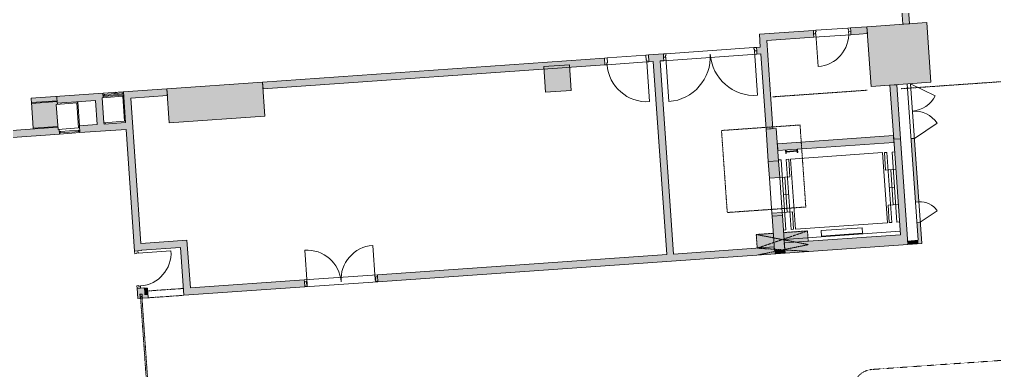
# Model space of a CAD drawing. Header units: millimetres. Extents: x 833941507 to 1669051331, y 817666127 to 1636299673.
# Drawn here: x 834426110 to 834454592, y 818038219 to 818048465 of the extents above; entities that cross this region are included whole.
import ezdxf

# ---------------------------------------------------------------- set-up
doc = ezdxf.new("R2010")
doc.units = ezdxf.units.MM
doc.header["$LTSCALE"] = 3
for name, pattern in [('3A35X-MAGP-P-MP-B02A$0$Dash 1_16_', [3.175, 1.5875, -1.5875]), ('3A35X-MAGP-P-MP-B02A$0$Hidden', [2.25, 1, -1.25]), ('3A35X-MAGP-P-MP-B02A$0$Long Dash', [13.5, 9, -4.5]), ('3A35X-MAGP-P-MP-B02A$0$Overhead', [1.8, 1.2, -0.6]), ('3A35X-MAGP-P-MP-B02B$0$Hidden', [2.25, 1, -1.25]), ('3A35X-MAGP-P-MP-B02B$0$Long Dash', [13.5, 9, -4.5]), ('3A35X-MAGP-P-MP-B02B$0$Overhead', [1.8, 1.2, -0.6])]:
    doc.linetypes.add(name, pattern=pattern)
for name, color, linetype, lineweight in [('3A35X-MAGP-P-MP-B02A$0$A-000-M_MASS', 252, 'Continuous', 5), ('3A35X-MAGP-P-MP-B02A$0$A-010-M_LINE', 252, 'Continuous', 5), ('3A35X-MAGP-P-MP-B02A$0$A-010-M_LINE_Over', 252, '3A35X-MAGP-P-MP-B02A$0$Overhead', 5), ('3A35X-MAGP-P-MP-B02A$0$A-200-M_WALL_EXT', 252, 'Continuous', 9), ('3A35X-MAGP-P-MP-B02A$0$A-200-M_WALL_INT', 252, 'Continuous', 9), ('3A35X-MAGP-P-MP-B02A$0$A-200-M_WALL_PAT', 252, 'Continuous', 9), ('3A35X-MAGP-P-MP-B02A$0$A-230-M_FLOOR', 252, 'Continuous', 18), ('3A35X-MAGP-P-MP-B02A$0$A-314-M_WINDOW', 252, 'Continuous', 5), ('3A35X-MAGP-P-MP-B02A$0$A-325-M_DOOR', 252, 'Continuous', 5), ('3A35X-MAGP-P-MP-B02A$0$A-325-MH_DOOR', 252, '3A35X-MAGP-P-MP-B02A$0$Long Dash', 5), ('3A35X-MAGP-P-MP-B02A$0$A-770-ME_FFE_SA', 252, 'Continuous', 5), ('3A35X-MAGP-P-MP-B02A$0$A-770-MH_FFE_SA', 252, '3A35X-MAGP-P-MP-B02A$0$Overhead', 5), ('3A35X-MAGP-P-MP-B02A$0$S-280-M_COLUMN', 252, 'Continuous', 9), ('3A35X-MAGP-P-MP-B02A$0$Z-060-M_DETAIL', 252, 'Continuous', 5), ('3A35X-MAGP-P-MP-B02A$0$Z-070_T_DETAIL', 252, 'Continuous', 5), ('3A35X-MAGP-P-MP-B02B$0$A-000-M_MASS', 252, 'Continuous', 5), ('3A35X-MAGP-P-MP-B02B$0$A-010-M_LINE', 252, 'Continuous', 5), ('3A35X-MAGP-P-MP-B02B$0$A-010-M_LINE_Over', 252, '3A35X-MAGP-P-MP-B02B$0$Overhead', 5), ('3A35X-MAGP-P-MP-B02B$0$A-200-M_WALL_EXT', 252, 'Continuous', 9), ('3A35X-MAGP-P-MP-B02B$0$A-200-M_WALL_INT', 252, 'Continuous', 9), ('3A35X-MAGP-P-MP-B02B$0$A-200-M_WALL_PAT', 252, 'Continuous', 9), ('3A35X-MAGP-P-MP-B02B$0$A-230-M_FLOOR', 252, 'Continuous', 18), ('3A35X-MAGP-P-MP-B02B$0$A-314-M_WINDOW', 252, 'Continuous', 5), ('3A35X-MAGP-P-MP-B02B$0$A-325-M_DOOR', 252, 'Continuous', 5), ('3A35X-MAGP-P-MP-B02B$0$A-325-MH_DOOR', 252, '3A35X-MAGP-P-MP-B02B$0$Long Dash', 5), ('3A35X-MAGP-P-MP-B02B$0$A-770-ME_FFE_SA', 252, 'Continuous', 5), ('3A35X-MAGP-P-MP-B02B$0$A-770-MH_FFE_SA', 252, '3A35X-MAGP-P-MP-B02B$0$Overhead', 5), ('3A35X-MAGP-P-MP-B02B$0$S-280-M_COLUMN', 252, 'Continuous', 9), ('3A35X-MAGP-P-MP-B02B$0$Z-060-M_DETAIL', 252, 'Continuous', 5), ('UAJ-23FLOR-h', 251, 'Continuous', 9)]:
    doc.layers.add(name, color=color, linetype=linetype, lineweight=lineweight)
doc.layers.add('UAJ-00XREF', color=7, linetype='Continuous')
pattern_1 = [(45, (6e-05, 5e-05), (-1391.035, 1391.035), []), (135, (6e-05, 5e-05), (-1391.035, -1391.035), [])]

# ---------------------------------------------------------------- blocks, each defined once
blk = doc.blocks.new('GBP-LTC-LB01')
at = {"layer": 'UAJ-23FLOR-h'}
h = blk.add_hatch(dxfattribs=at)
h.set_pattern_fill('EARTH,_O', color=256, scale=180, angle=45)
h.set_pattern_definition([(48.9989, (834576001.8, 818046085.3), (-112.727, 1612.5107), [1143, -1143]), (48.9989, (834575678.3, 818046366.6), (-112.727, 1612.5107), [1143, -1143]), (48.9989, (834575354.8, 818046647.8), (-112.727, 1612.5107), [1143, -1143]), (138.9989, (834575340.7, 818046849.3), (-1612.5107, -112.727), [1143, -1143]), (138.9989, (834575621.9, 818047172.8), (-1612.5107, -112.727), [1143, -1143]), (138.9989, (834575903.1, 818047496.3), (-1612.5107, -112.727), [1143, -1143])])
h.paths.add_polyline_path([(834572173, 818200349), (834310584, 818182062), (834331502, 817882832), (834364940, 817885169), (834473096, 818011284), (834480534, 818020120), (834485095, 818025710), (834491376, 818033619), (834497063, 818041013), (834493146, 818043679), (834512789, 818074029), (834518712, 818083675), (834526231, 818096325), (834534646, 818111073), (834545956, 818131981), (834557205, 818154199), (834564040, 818168497), (834570941, 818183576), (834578368, 818200696)])
h.paths.add_polyline_path([(834382131, 817956470), (834418269, 817958996), (834422062, 817963856), (834428403, 817964299), (834467239, 818010696), (834466445, 818021739), (834476098, 818035709), (834485267, 818048983), (834487015, 818051460), (834497268, 818067303), (834492893, 818129890), (834448057, 818126756), (834416897, 818105052), (834382061, 818080789), (834386167, 818022059), (834377588, 818021459)], flags=16)
edge = h.paths.add_edge_path(flags=16)
edge.add_line((834540292, 818142076), (834533466, 818141614))
edge.add_line((834533466, 818141614), (834523258, 818143863))
edge.add_line((834523258, 818143863), (834525897, 818155839))
edge.add_arc((834558382, 818267025), 115835, 237.2184, 253.71313, ccw=False)
edge.add_line((834495665, 818169638), (834498268, 818132357))
edge.add_line((834498268, 818132357), (834496346, 818130135))
edge.add_line((834496346, 818130135), (834492880, 818129893))
edge.add_line((834492880, 818129893), (834494230, 818110588))
edge.add_line((834494230, 818110588), (834496326, 818110708))
edge.add_line((834496326, 818110708), (834498420, 818080754))
edge.add_line((834498420, 818080754), (834498046, 818080727))
edge.add_line((834498046, 818080727), (834498255, 818077746))
edge.add_line((834498255, 818077746), (834503061, 818078082))
edge.add_line((834503061, 818078082), (834504980, 818081212))
edge.add_line((834504980, 818081212), (834509429, 818088471))
edge.add_line((834509429, 818088471), (834515217, 818097914))
edge.add_line((834515217, 818097914), (834526067, 818116416))
edge.add_line((834526067, 818116416), (834532489, 818127889))
edge.add_line((834532489, 818127889), (834534831, 818132146))
edge.add_line((834534831, 818132146), (834540292, 818142076))
h = blk.add_hatch(dxfattribs=at)
h.set_pattern_fill('EARTH,_O', color=256, scale=180, angle=45)
h.set_pattern_definition([(45.0000001, (-1082349.7, 54794.9), (-3e-06, 1616.4461018), [1143, -1143]), (45.0000001, (-1082652.8, 55098), (-3e-06, 1616.4461018), [1143, -1143]), (45.0000001, (-1082955.9, 55401.1), (-3e-06, 1616.4461018), [1143, -1143]), (135.0000001, (-1082955.9, 55603.1), (-1616.4461018, -3e-06), [1143, -1143]), (135.0000001, (-1082652.8, 55906.2), (-1616.4461018, -3e-06), [1143, -1143]), (135.0000001, (-1082349.7, 56209.3), (-1616.4461018, -3e-06), [1143, -1143])])
h.paths.add_polyline_path([(834669469, 818015499), (834651081, 818014214), (834651091, 818014066), (834669480, 818015352)], flags=16)
edge = h.paths.add_edge_path()
edge.add_arc((834611764, 818123015), 22001, 94.0007, 118.6887)
edge.add_line((834601202, 818142316), (834593918, 818141228))
edge.add_arc((834611768, 818123014), 25503, 93.9972, 134.4213, ccw=False)
edge.add_line((834609991, 818148455), (834618164, 818149026))
edge.add_line((834618164, 818149026), (834618408, 818145535))
edge.add_line((834618408, 818145535), (834616365, 818145392))
edge.add_line((834616365, 818145392), (834616609, 818141901))
edge.add_line((834616609, 818141901), (834611622, 818141552))
edge.add_line((834611622, 818141552), (834611378, 818145043))
edge.add_line((834611378, 818145043), (834610229, 818144963))
h.paths.add_polyline_path([(834673233, 818197366), (834607546, 818192774), (834599172, 818174435), (834588349, 818152375), (834578622, 818133891), (834568418, 818115665), (834556457, 818095618), (834546606, 818080042), (834532219, 818058624), (834523692, 818046596), (834515684, 818035708), (834508244, 818025930), (834500656, 818016266), (834489787, 818002934), (834483448, 817995421), (834478638, 817989842), (834458454, 817967379), (834441506, 817949096), (834383076, 817886437), (834482027, 817893355), (834551919, 817920009), (834634905, 817930637), (834634023, 817939309), (834633770, 817941796), (834633578, 817943687), (834508697, 817930984), (834507053, 817930191), (834506409, 817939427), (834507657, 817945567), (834503417, 818006767), (834503064, 818011763), (834514053, 818025792), (834520785, 818034889), (834526319, 818042437), (834532382, 818050706), (834536346, 818056473), (834542258, 818065226), (834550406, 818077287), (834561579, 818095002), (834574523, 818117080), (834587769, 818140310), (834609774, 818143595), (834610002, 818140336), (834634253, 818142031), (834636807, 818105492), (834642791, 818105914), (834646279, 818056033), (834640293, 818055614), (834643382, 818011425), (834641138, 818011268), (834645776, 817944928), (834639048, 817944244), (834640362, 817931328), (834651070, 817932707), (834650588, 817936476), (834685106, 817940897), (834685588, 817937128), (834691374, 817937869)])
blk = doc.blocks.new('3A35X-MAGP-P-MP-B02A')
at = {"layer": '3A35X-MAGP-P-MP-B02A$0$A-200-M_WALL_PAT'}
h = blk.add_hatch(color=256, dxfattribs=at)
h.paths.add_polyline_path([(77130, 123881), (77225, 123881), (77225, 124430), (77025, 124430), (77025, 123881), (77125, 123881)], flags=0)
h.paths.add_polyline_path([(77025, 126156), (77225, 126156), (77225, 131330), (77025, 131330), (77025, 126269)], flags=0)
h.paths.add_polyline_path([(77125, 132418), (77225, 132418), (77225, 132631), (77025, 132631), (77025, 132418)], flags=0)
for points in [[(72980, 121106), (73025, 121106), (73025, 123881), (72825, 123881), (72825, 121106)], [(51475, 123381), (52225, 123381), (52225, 123506), (51475, 123506)], [(53545, 122606), (53545, 123306), (53345, 123306), (53345, 122606)], [(69675, 117656), (69875, 117656), (69875, 123306), (69675, 123306), (69675, 118517)], [(76613, 120551), (76725, 120551), (76725, 122131), (76525, 122131), (76525, 120551), (76565, 120551)], [(73125, 120456), (76525, 120456), (76525, 120656), (73125, 120656)], [(76613, 117756), (76725, 117756), (76725, 120551), (76525, 120551), (76525, 117756), (76539, 117756)], [(54375, 118856), (55525, 118856), (55525, 119056), (54375, 119056), (54375, 118893)], [(55725, 117656), (55725, 119056), (55525, 119056), (55525, 117656), (55584, 117656)], [(54375, 117542), (54475, 117542), (54475, 117742), (54375, 117742), (54375, 117576)], [(76715, 117456), (76725, 117456), (76725, 117756), (73125, 117756), (73125, 117456), (76613, 117456)], [(73125, 117456), (73125, 117556), (72825, 117556), (72825, 117456)], [(77030, 117456), (77030, 117556), (76725, 117556), (76725, 117456)]]:
    blk.add_hatch(color=256, dxfattribs=at).paths.add_polyline_path(points, flags=0)
h = blk.add_hatch(color=256, dxfattribs=at)
h.paths.add_polyline_path([(74293, 123681), (74406, 123681), (74406, 123881), (73025, 123881), (73025, 123681), (73527, 123681)], flags=0)
h.paths.add_polyline_path([(75975, 123681), (75975, 123881), (75494, 123881), (75494, 123681), (75875, 123681)], flags=0)
h = blk.add_hatch(color=256, dxfattribs=at)
h.paths.add_polyline_path([(53545, 123306), (53545, 123376), (53575, 123376), (53575, 123506), (52225, 123506), (52225, 123306), (53345, 123306)], flags=0)
h.paths.add_polyline_path([(55128, 123306), (55450, 123306), (55450, 123506), (54175, 123506), (54175, 123306), (54375, 123306)], flags=0)
h = blk.add_hatch(color=256, dxfattribs=at)
h.paths.add_polyline_path([(68262, 123306), (68262, 123506), (58250, 123506), (58250, 123306), (68019, 123306)], flags=0)
h.paths.add_polyline_path([(69675, 123306), (69987, 123306), (69987, 123506), (69550, 123506), (69550, 123306)], flags=0)
h.paths.add_polyline_path([(72713, 123306), (72825, 123307), (72825, 123506), (72713, 123506), (72713, 123406)], flags=0)
h = blk.add_hatch(color=256, dxfattribs=at)
h.paths.add_polyline_path([(54325, 117456), (54375, 117456), (54375, 117755), (54175, 117755), (54175, 117456), (54310, 117456)], flags=0)
h.paths.add_polyline_path([(54242, 117456), (54240, 117457), (54245, 117506), (54247, 117576), (54305, 117575), (54305, 117506), (54304, 117517), (54304, 117575), (54247, 117575), (54245, 117486), (54242, 117457)], flags=0)
h.paths.add_polyline_path([(54188, 118843), (54375, 118843), (54375, 123306), (54175, 123306), (54175, 118843)], flags=0)
h = blk.add_hatch(color=256, dxfattribs=at)
h.paths.add_polyline_path([(51475, 122406), (52225, 122406), (52225, 122546), (52195, 122546), (52195, 122606), (50713, 122606), (50713, 122406), (50831, 122406)], flags=0)
h.paths.add_polyline_path([(46475, 122406), (47987, 122406), (47987, 122606), (45670, 122606), (45670, 122406)], flags=0)
h.paths.add_polyline_path([(52825, 122406), (54175, 122406), (54175, 122606), (52825, 122606)], flags=0)
h = blk.add_hatch(color=256, dxfattribs=at)
h.paths.add_polyline_path([(73125, 117556), (73125, 118556), (72825, 118556), (72825, 117556)], flags=0)
h.paths.add_polyline_path([(72825, 120156), (73125, 120156), (73125, 121106), (72825, 121106), (72825, 120409)], flags=0)
h = blk.add_hatch(color=256, dxfattribs=at)
h.paths.add_polyline_path([(77130, 117456), (77130, 118076), (77030, 118076), (77030, 117456)], flags=0)
h.paths.add_polyline_path([(77030, 118676), (77130, 118676), (77130, 120531), (77030, 120531), (77030, 120317)], flags=0)
h = blk.add_hatch(color=256, dxfattribs=at)
h.paths.add_polyline_path([(72825, 118556), (73125, 118556), (73125, 118644), (72825, 118644)], flags=0)
h.paths.add_polyline_path([(72825, 119669), (73125, 119669), (73125, 120156), (72825, 120156), (72825, 119824)], flags=0)
h = blk.add_hatch(color=256, dxfattribs=at)
h.paths.add_polyline_path([(72825, 117456), (72825, 117656), (61201, 117656), (61201, 117456), (72316, 117456)], flags=0)
h.paths.add_polyline_path([(54475, 117456), (54475, 117542), (54375, 117542), (54375, 117456)], flags=0)
h.paths.add_polyline_path([(55525, 117456), (59063, 117456), (59063, 117656), (55525, 117656)], flags=0)
at = {"layer": '3A35X-MAGP-P-MP-B02A$0$S-280-M_COLUMN', "lineweight": 5}
for points in [[(77225, 122131), (77725, 122131), (77725, 123881), (75975, 123881), (75975, 122131), (77130, 122131)], [(52195, 122631), (52195, 123276), (52225, 123276), (52225, 123381), (51475, 123381), (51475, 122631)], [(55450, 122506), (58250, 122506), (58250, 123506), (55450, 123506), (55450, 123306)], [(67225, 122631), (67225, 123306), (66475, 123306), (66475, 122631)]]:
    blk.add_hatch(color=256, dxfattribs=at).paths.add_polyline_path(points, flags=0)
at = {"layer": '3A35X-MAGP-P-MP-B02A$0$Z-060-M_DETAIL'}
h = blk.add_hatch(color=256, dxfattribs=at)
h.paths.add_polyline_path([(72825, 117656), (72825, 118056), (72325, 118056), (72325, 117656)], flags=0)
h.paths.add_polyline_path([(73825, 117756), (73825, 118056), (73125, 118056), (73125, 117756), (73198, 117756)], flags=0)
at = {"layer": '3A35X-MAGP-P-MP-B02A$0$A-000-M_MASS'}
for p, q in [((73350, 120456), (73350, 120356)), ((73350, 120356), (73365, 120356)), ((73365, 120356), (73365, 120456)), ((73685, 120416), (73365, 120416)), ((73365, 120397), (73685, 120397)), ((73685, 120456), (73685, 120356)), ((73685, 120356), (73700, 120356)), ((73700, 120356), (73700, 120456))]:
    blk.add_line(p, q, dxfattribs=at)
at = {"layer": '3A35X-MAGP-P-MP-B02A$0$A-010-M_LINE', "linetype": '3A35X-MAGP-P-MP-B02A$0$Overhead'}
for p, q in [((71525, 121156), (73825, 121156)), ((71525, 118756), (71525, 121156)), ((73825, 121156), (73825, 118756)), ((73825, 118756), (71525, 118756)), ((72325, 117656), (73825, 118056)), ((72325, 118056), (73825, 117656)), ((72325, 117456), (73825, 117656)), ((72325, 117656), (73825, 117456))]:
    blk.add_line(p, q, dxfattribs=at)
at = {"layer": '3A35X-MAGP-P-MP-B02A$0$A-010-M_LINE', "linetype": '3A35X-MAGP-P-MP-B02A$0$Hidden'}
for p, q in [((72825, 118056), (72325, 118056)), ((72325, 118056), (72325, 117656)), ((73825, 118056), (73125, 118056)), ((73825, 117756), (73825, 118056))]:
    blk.add_line(p, q, dxfattribs=at)
at = {"layer": '3A35X-MAGP-P-MP-B02A$0$A-010-M_LINE_Over'}
for p, q in [((73075, 122031), (75850, 122031)), ((82825, 122006), (76850, 122006))]:
    blk.add_line(p, q, dxfattribs=at)
at = {"layer": '3A35X-MAGP-P-MP-B02A$0$A-200-M_WALL_EXT', "lineweight": 13}
for p, q in [((72825, 121106), (72825, 120156)), ((73125, 121106), (72825, 121106)), ((73125, 120156), (73125, 121106)), ((72825, 120156), (73125, 120156)), ((72825, 118556), (72825, 117556)), ((73125, 118556), (72825, 118556)), ((73125, 117556), (73125, 118556)), ((72825, 117556), (73125, 117556))]:
    blk.add_line(p, q, dxfattribs=at)
at = {"layer": '3A35X-MAGP-P-MP-B02A$0$A-200-M_WALL_INT'}
for p, q in [((77025, 124430), (77025, 123881)), ((77225, 123881), (77225, 124430)), ((72825, 123881), (72825, 123506)), ((74406, 123881), (72825, 123881)), ((73025, 121106), (73025, 123681)), ((73025, 123681), (74406, 123681)), ((74406, 123681), (74406, 123781)), ((75975, 123881), (75494, 123881)), ((75494, 123781), (75494, 123681)), ((75494, 123681), (75975, 123681)), ((75975, 123681), (75975, 123881)), ((77025, 123881), (77225, 123881)), ((51475, 123506), (51475, 123356)), ((53580, 123506), (51475, 123506)), ((51475, 123356), (52225, 123356)), ((52225, 123506), (52225, 123306)), ((53575, 123376), (53575, 123506)), ((55450, 123506), (54170, 123506)), ((54175, 123506), (54175, 122606)), ((55450, 123306), (55450, 123506)), ((68262, 123506), (58250, 123506)), ((58250, 123506), (58250, 123306)), ((69987, 123506), (69550, 123506)), ((69987, 123306), (69987, 123406)), ((72825, 123506), (72713, 123506)), ((72713, 123406), (72713, 123306)), ((52225, 123306), (53345, 123306)), ((53345, 123306), (53345, 122606)), ((54175, 123306), (54145, 123306)), ((54375, 119056), (54375, 123306)), ((54375, 123306), (55450, 123306)), ((58250, 123306), (68262, 123306)), ((69550, 123306), (69675, 123306)), ((69675, 123306), (69675, 117656)), ((69875, 123306), (69987, 123306)), ((69875, 117656), (69875, 123306)), ((72713, 123306), (72825, 123306)), ((72825, 123306), (72825, 121106)), ((52195, 122606), (50713, 122606)), ((52225, 122406), (52225, 122546)), ((53345, 122606), (52795, 122606)), ((52825, 122606), (52825, 122406)), ((53545, 122606), (53545, 122646)), ((54175, 122606), (53545, 122606)), ((50713, 122406), (52230, 122406)), ((52820, 122406), (54175, 122406)), ((54175, 122406), (54175, 118843)), ((76525, 122131), (76525, 120551)), ((76725, 122131), (76525, 122131)), ((76725, 120551), (76725, 122131)), ((77030, 122131), (77030, 117556)), ((77130, 117456), (77130, 122131)), ((72825, 121106), (73025, 121106)), ((76525, 120656), (73125, 120656)), ((73125, 120656), (73125, 120456)), ((76525, 120456), (76525, 120656)), ((76525, 120551), (76725, 120551)), ((76525, 120551), (76525, 117756)), ((76725, 120551), (76525, 120551)), ((76725, 117756), (76725, 120551)), ((77130, 120531), (77030, 120531)), ((73125, 120456), (76525, 120456)), ((72825, 120156), (72825, 119669)), ((73125, 120156), (72825, 120156)), ((73125, 119669), (73125, 120156)), ((72825, 119669), (73125, 119669)), ((55725, 119056), (54375, 119056)), ((55725, 117656), (55725, 119056)), ((54275, 118843), (54375, 118843)), ((54375, 118843), (54375, 118856)), ((54375, 118856), (55525, 118856)), ((55525, 118856), (55525, 117456)), ((72825, 118644), (72825, 118556)), ((73125, 118644), (72825, 118644)), ((72825, 118556), (73125, 118556)), ((73125, 118556), (73125, 118644)), ((77030, 118676), (77130, 118676)), ((77130, 118076), (77030, 118076)), ((54175, 117755), (54175, 117456)), ((54375, 117755), (54275, 117755)), ((54375, 117742), (54375, 117755)), ((54475, 117742), (54375, 117742)), ((54475, 117456), (54475, 117742)), ((59063, 117656), (55725, 117656)), ((59063, 117604), (59063, 117656)), ((69675, 117656), (61201, 117656)), ((61201, 117656), (61201, 117604)), ((72825, 117656), (69875, 117656)), ((72825, 117556), (72825, 117656)), ((76525, 117756), (73125, 117756)), ((73125, 117756), (73125, 117456)), ((76725, 117456), (76725, 117756)), ((54175, 117456), (54475, 117456)), ((55525, 117456), (59063, 117456)), ((59063, 117456), (59063, 117474)), ((61201, 117474), (61201, 117456)), ((61201, 117456), (73125, 117456)), ((73125, 117556), (72825, 117556)), ((73125, 117456), (73125, 117556)), ((73125, 117456), (76725, 117456)), ((77030, 117556), (76725, 117556)), ((76725, 117556), (76725, 117456)), ((76725, 117456), (77130, 117456))]:
    blk.add_line(p, q, dxfattribs=at)
at = {"layer": '3A35X-MAGP-P-MP-B02A$0$A-230-M_FLOOR'}
for p, q in [((75494, 123681), (74406, 123681)), ((74481, 123881), (75419, 123881)), ((68337, 123506), (69475, 123506)), ((70062, 123506), (72638, 123506)), ((69490, 123306), (68322, 123306)), ((72713, 123306), (69987, 123306)), ((51475, 122606), (51475, 122631)), ((72825, 118644), (72825, 119669)), ((73125, 118644), (73125, 119669)), ((59063, 117656), (61201, 117656)), ((76525, 117856), (73125, 117856)), ((61201, 117456), (59063, 117456))]:
    blk.add_line(p, q, dxfattribs=at)
at = {"layer": '3A35X-MAGP-P-MP-B02A$0$A-314-M_WINDOW', "lineweight": 18}
for p, q in [((53615, 123471), (53575, 123471)), ((53575, 123436), (53615, 123436)), ((54170, 123506), (53580, 123506)), ((53580, 123506), (53580, 123471)), ((53580, 123471), (54170, 123471)), ((53615, 123436), (53615, 123471)), ((54175, 123471), (54135, 123471)), ((54135, 123471), (54135, 123436)), ((54135, 123436), (54175, 123436)), ((54170, 123471), (54170, 123506)), ((52225, 122476), (52265, 122476)), ((52265, 122476), (52265, 122441)), ((52785, 122441), (52785, 122476)), ((52785, 122476), (52825, 122476)), ((52265, 122441), (52225, 122441)), ((52230, 122441), (52820, 122441)), ((52230, 122406), (52230, 122441)), ((52820, 122406), (52230, 122406)), ((52825, 122441), (52785, 122441)), ((52820, 122441), (52820, 122406))]:
    blk.add_line(p, q, dxfattribs=at)
at = {"layer": '3A35X-MAGP-P-MP-B02A$0$A-314-M_WINDOW'}
for p, q in [((54135, 123436), (53615, 123436)), ((53919, 123471), (53954, 123506)), ((52785, 122476), (52265, 122476)), ((52825, 122445), (52794, 122476))]:
    blk.add_line(p, q, dxfattribs=at)
at = {"layer": '3A35X-MAGP-P-MP-B02A$0$A-325-M_DOOR', "lineweight": 9}
for p, q in [((74406, 123881), (74481, 123881)), ((74406, 123781), (74406, 123881)), ((74466, 123781), (74406, 123781)), ((74466, 123834), (74466, 123781)), ((74481, 123834), (74466, 123834)), ((74481, 123881), (74481, 123834)), ((75419, 123881), (75494, 123881)), ((75419, 123834), (75419, 123881)), ((75434, 123834), (75419, 123834)), ((75434, 123781), (75434, 123834)), ((75494, 123781), (75434, 123781)), ((75494, 123881), (75494, 123781)), ((68337, 123506), (68262, 123506)), ((68262, 123506), (68262, 123306)), ((68322, 123306), (68322, 123359)), ((68322, 123359), (68337, 123359)), ((68337, 123359), (68337, 123506)), ((69550, 123506), (69475, 123506)), ((69475, 123506), (69475, 123359)), ((69475, 123359), (69490, 123359)), ((69490, 123359), (69490, 123306)), ((69550, 123306), (69550, 123506)), ((70062, 123506), (69987, 123506)), ((69987, 123506), (69987, 123406)), ((69987, 123406), (70047, 123406)), ((70047, 123406), (70047, 123459)), ((70047, 123459), (70062, 123459)), ((70062, 123459), (70062, 123506)), ((72713, 123506), (72638, 123506)), ((72638, 123506), (72638, 123459)), ((72638, 123459), (72653, 123459)), ((72653, 123459), (72653, 123406)), ((72653, 123406), (72713, 123406)), ((72713, 123406), (72713, 123506)), ((68262, 123306), (68322, 123306)), ((69490, 123306), (69550, 123306)), ((54275, 118843), (54175, 118843)), ((54175, 118843), (54175, 118768)), ((54175, 118768), (54222, 118768)), ((54222, 118768), (54222, 118783)), ((54222, 118783), (54275, 118783)), ((54275, 118783), (54275, 118843)), ((54222, 117830), (54175, 117830)), ((54175, 117830), (54175, 117755)), ((54175, 117755), (54275, 117755)), ((54222, 117815), (54222, 117830)), ((54275, 117815), (54222, 117815)), ((54275, 117755), (54275, 117815)), ((59063, 117604), (59113, 117604)), ((59063, 117474), (59063, 117604)), ((59133, 117474), (59063, 117474)), ((59113, 117604), (59113, 117527)), ((59113, 117527), (59133, 117527)), ((59133, 117527), (59133, 117474)), ((61131, 117474), (61131, 117527)), ((61131, 117527), (61151, 117527)), ((61201, 117474), (61131, 117474)), ((61151, 117604), (61201, 117604)), ((61151, 117527), (61151, 117604)), ((61201, 117604), (61201, 117474))]:
    blk.add_line(p, q, dxfattribs=at)
at = {"layer": '3A35X-MAGP-P-MP-B02A$0$A-325-M_DOOR'}
for p, q in [((74469, 123781), (74469, 122819)), ((70050, 123406), (70050, 122108)), ((72650, 123406), (72650, 122108)), ((69487, 123306), (69487, 122144)), ((77130, 122131), (77823, 121731)), ((77130, 120531), (77823, 120931)), ((72825, 118644), (72825, 119669)), ((73125, 118644), (73125, 119669)), ((54275, 118780), (55237, 118780)), ((59136, 117527), (59136, 118522)), ((61128, 118523), (61128, 117527)), ((77130, 118076), (77650, 118376))]:
    blk.add_line(p, q, dxfattribs=at)
for centre, radius, start, end in [((74469, 123781), 962, 270, 0), ((70050, 123406), 1299, 270, 0), ((72650, 123406), 1299, 180, 270), ((69487, 123306), 1162, 180, 270), ((77130, 122131), 800, 270, 330), ((77130, 120531), 800, 30, 90), ((54275, 118780), 962, 270, 0), ((59136, 117527), 995, 0, 90), ((61128, 117527), 996, 90, 180), ((77130, 118076), 600, 30, 90)]:
    blk.add_arc(centre, radius, start, end, dxfattribs=at)
at = {"layer": '3A35X-MAGP-P-MP-B02A$0$A-325-MH_DOOR'}
for p, q in [((54475, 117656), (55525, 117656)), ((54475, 117456), (55525, 117456))]:
    blk.add_line(p, q, dxfattribs=at)
at = {"layer": '3A35X-MAGP-P-MP-B02A$0$A-770-ME_FFE_SA'}
for p, q in [((54145, 123376), (53545, 123376)), ((53545, 123376), (53545, 122646)), ((54145, 122646), (54145, 123376)), ((52795, 123276), (52195, 123276)), ((52195, 123276), (52195, 122546)), ((52795, 122546), (52795, 123276)), ((52195, 122546), (52795, 122546)), ((53545, 122646), (54145, 122646)), ((73125, 120181), (73200, 120181)), ((73200, 118131), (73200, 120181)), ((73350, 120181), (73425, 120181)), ((73350, 118131), (73350, 120181)), ((73425, 119669), (73425, 120181)), ((73475, 120181), (76175, 120181)), ((73475, 118131), (73475, 120181)), ((76175, 120181), (76175, 118131)), ((76225, 119669), (76225, 120181)), ((76300, 120181), (76225, 120181)), ((76300, 118131), (76300, 120181)), ((76450, 120181), (76525, 120181)), ((76450, 118131), (76450, 120181)), ((73425, 119669), (73125, 119669)), ((73275, 118644), (73275, 119669)), ((76525, 119669), (76225, 119669)), ((76375, 118644), (76375, 119669)), ((73200, 119156), (73350, 119156)), ((76300, 119156), (76450, 119156)), ((73125, 118644), (73425, 118644)), ((73425, 118131), (73425, 118644)), ((76225, 118644), (76525, 118644)), ((76225, 118131), (76225, 118644)), ((73125, 118131), (73200, 118131)), ((73350, 118131), (73425, 118131)), ((76175, 118131), (73475, 118131)), ((74225, 118036), (75425, 118036)), ((74225, 117876), (74225, 118036)), ((75425, 118036), (75425, 117876)), ((76225, 118131), (76300, 118131)), ((76450, 118131), (76525, 118131)), ((75425, 117876), (74225, 117876)), ((54232, 117466), (54230, 117466)), ((54230, 117466), (54230, 117456)), ((54230, 117456), (54242, 117456)), ((54232, 117457), (54232, 117466)), ((54240, 117457), (54232, 117457)), ((54245, 117506), (54240, 117457)), ((54242, 117456), (54247, 117506)), ((54305, 117576), (54245, 117576)), ((54245, 117576), (54245, 117506)), ((54247, 117506), (54247, 117575)), ((54247, 117575), (54304, 117575)), ((54304, 117575), (54304, 117506)), ((54304, 117506), (54309, 117456)), ((54305, 117506), (54305, 117576)), ((54310, 117457), (54305, 117506)), ((54309, 117456), (54320, 117456)), ((54319, 117457), (54310, 117457)), ((54320, 117466), (54319, 117466)), ((54319, 117466), (54319, 117457)), ((54320, 117456), (54320, 117466))]:
    blk.add_line(p, q, dxfattribs=at)
at = {"layer": '3A35X-MAGP-P-MP-B02A$0$A-770-MH_FFE_SA'}
for p, q in [((54255, 117506), (54255, 113156)), ((54255, 117506), (54295, 117506)), ((54295, 113156), (54295, 117506))]:
    blk.add_line(p, q, dxfattribs=at)
at = {"layer": '3A35X-MAGP-P-MP-B02A$0$S-280-M_COLUMN', "lineweight": 13}
for p, q in [((77725, 123881), (75975, 123881)), ((75975, 123881), (75975, 122131)), ((77725, 122131), (77725, 123881)), ((51475, 123381), (51475, 122631)), ((52225, 123381), (51475, 123381)), ((52225, 123276), (52225, 123381)), ((58250, 123506), (55450, 123506)), ((55450, 123506), (55450, 122506)), ((58250, 122506), (58250, 123506)), ((66475, 123381), (66475, 122631)), ((67225, 123381), (66475, 123381)), ((67225, 122631), (67225, 123381)), ((51475, 122631), (52195, 122631)), ((55450, 122506), (58250, 122506)), ((66475, 122631), (67225, 122631)), ((75975, 122131), (77725, 122131))]:
    blk.add_line(p, q, dxfattribs=at)
at = {"layer": '3A35X-MAGP-P-MP-B02A$0$Z-060-M_DETAIL'}
for p, q in [((54175, 123406), (53575, 123406)), ((54145, 123366), (54175, 123406)), ((52795, 123266), (52825, 123306)), ((52825, 122606), (52825, 123306)), ((53575, 122646), (53575, 122606)), ((53575, 122606), (53605, 122646))]:
    blk.add_line(p, q, dxfattribs=at)
at = {"layer": '3A35X-MAGP-P-MP-B02A$0$Z-070_T_DETAIL', "linetype": '3A35X-MAGP-P-MP-B02A$0$Dash 1_16_', "lineweight": 20}
blk.add_line((89363, 113889), (75425, 113889), dxfattribs=at)
blk.add_arc((75425, 113289), 600, 90, 180, dxfattribs=at)
blk = doc.blocks.new('3A35X-MAGP-P-MP-B02B')
at = {"layer": '3A35X-MAGP-P-MP-B02B$0$A-200-M_WALL_PAT'}
h = blk.add_hatch(color=256, dxfattribs=at)
h.paths.add_polyline_path([(77025, 123881), (77225, 123881), (77225, 124430), (77025, 124430), (77025, 124317)], flags=0)
h.paths.add_polyline_path([(77178, 126156), (77225, 126156), (77225, 131330), (77025, 131330), (77025, 126156), (77130, 126156)], flags=0)
h.paths.add_polyline_path([(77125, 132418), (77225, 132418), (77225, 132631), (77025, 132631), (77025, 132418)], flags=0)
for points in [[(72980, 121106), (73025, 121106), (73025, 123881), (72825, 123881), (72825, 121106)], [(52225, 123381), (52225, 123506), (51475, 123506), (51475, 123381)], [(53345, 122606), (53545, 122606), (53545, 123306), (53345, 123306)], [(69675, 117656), (69875, 117656), (69875, 123306), (69675, 123306), (69675, 118517)], [(76725, 120551), (76725, 122131), (76525, 122131), (76525, 120551), (76682, 120551)], [(73125, 120456), (76525, 120456), (76525, 120656), (73125, 120656)], [(76539, 117756), (76725, 117756), (76725, 120551), (76525, 120551), (76525, 117756)], [(54375, 118856), (55525, 118856), (55525, 119056), (54375, 119056), (54375, 118988)], [(55525, 117656), (55725, 117656), (55725, 119056), (55525, 119056), (55525, 118856)], [(54475, 117542), (54475, 117742), (54375, 117742), (54375, 117542)], [(76581, 117456), (76725, 117456), (76725, 117756), (73125, 117756), (73125, 117456), (76525, 117456)], [(73125, 117456), (73125, 117556), (72825, 117556), (72825, 117456)], [(77030, 117456), (77030, 117556), (76725, 117556), (76725, 117456)]]:
    blk.add_hatch(color=256, dxfattribs=at).paths.add_polyline_path(points, flags=0)
h = blk.add_hatch(color=256, dxfattribs=at)
h.paths.add_polyline_path([(73527, 123681), (74406, 123681), (74406, 123881), (73025, 123881), (73025, 123681), (73125, 123681)], flags=0)
h.paths.add_polyline_path([(75975, 123681), (75975, 123881), (75494, 123881), (75494, 123681), (75875, 123681)], flags=0)
h = blk.add_hatch(color=256, dxfattribs=at)
h.paths.add_polyline_path([(54175, 123306), (55450, 123306), (55450, 123506), (54175, 123506), (54175, 123406)], flags=0)
h.paths.add_polyline_path([(53345, 123306), (53545, 123306), (53545, 123376), (53575, 123376), (53575, 123506), (52225, 123506), (52225, 123306), (53294, 123306)], flags=0)
h = blk.add_hatch(color=256, dxfattribs=at)
h.paths.add_polyline_path([(66041, 123306), (68262, 123306), (68262, 123506), (58250, 123506), (58250, 123306), (64151, 123306)], flags=0)
h.paths.add_polyline_path([(69550, 123306), (69987, 123306), (69987, 123506), (69550, 123506), (69550, 123359)], flags=0)
h.paths.add_polyline_path([(72825, 123306), (72825, 123506), (72713, 123506), (72713, 123306)], flags=0)
h = blk.add_hatch(color=256, dxfattribs=at)
h.paths.add_polyline_path([(54325, 117456), (54375, 117456), (54375, 117755), (54175, 117755), (54175, 117456), (54310, 117456)], flags=0)
h.paths.add_polyline_path([(54242, 117456), (54240, 117457), (54245, 117506), (54247, 117576), (54305, 117575), (54305, 117506), (54304, 117517), (54304, 117575), (54247, 117575), (54245, 117486), (54242, 117457)], flags=0)
h.paths.add_polyline_path([(54175, 118843), (54375, 118843), (54375, 123306), (54175, 123306), (54175, 118856)], flags=0)
h = blk.add_hatch(color=256, dxfattribs=at)
h.paths.add_polyline_path([(52195, 122406), (52225, 122406), (52225, 122546), (52195, 122546), (52195, 122606), (50713, 122606), (50713, 122406), (51475, 122406)], flags=0)
h.paths.add_polyline_path([(52825, 122406), (54175, 122406), (54175, 122606), (52825, 122606)], flags=0)
h.paths.add_polyline_path([(46281, 122406), (47987, 122406), (47987, 122606), (45670, 122606), (45670, 122406)], flags=0)
h = blk.add_hatch(color=256, dxfattribs=at)
h.paths.add_polyline_path([(73125, 117556), (73125, 118556), (72825, 118556), (72825, 117556)], flags=0)
h.paths.add_polyline_path([(73125, 120156), (73125, 121106), (72825, 121106), (72825, 120156), (72894, 120156)], flags=0)
h = blk.add_hatch(color=256, dxfattribs=at)
h.paths.add_polyline_path([(77130, 117456), (77130, 118076), (77030, 118076), (77030, 117456)], flags=0)
h.paths.add_polyline_path([(77030, 118676), (77130, 118676), (77130, 120531), (77030, 120531), (77030, 118988)], flags=0)
h = blk.add_hatch(color=256, dxfattribs=at)
h.paths.add_polyline_path([(73125, 118556), (73125, 118644), (72825, 118644), (72825, 118556), (73072, 118556)], flags=0)
h.paths.add_polyline_path([(73125, 119669), (73125, 120156), (72825, 120156), (72825, 119669)], flags=0)
h = blk.add_hatch(color=256, dxfattribs=at)
h.paths.add_polyline_path([(71214, 117456), (72825, 117456), (72825, 117656), (61201, 117656), (61201, 117456), (69875, 117456)], flags=0)
h.paths.add_polyline_path([(54375, 117456), (54475, 117456), (54475, 117542), (54375, 117542)], flags=0)
h.paths.add_polyline_path([(55525, 117456), (59063, 117456), (59063, 117656), (55525, 117656)], flags=0)
at = {"layer": '3A35X-MAGP-P-MP-B02B$0$A-314-M_WINDOW'}
h = blk.add_hatch(dxfattribs=at)
h.set_pattern_fill('FP_4', color=256, style=0, pattern_type=2)
h.set_pattern_definition(pattern_1)
h.paths.add_polyline_path([(54170, 123471), (54170, 123506), (53580, 123506), (53580, 123471)], flags=0)
h = blk.add_hatch(dxfattribs=at)
h.set_pattern_fill('FP_6', color=256, style=0, pattern_type=2)
h.set_pattern_definition(pattern_1)
h.paths.add_polyline_path([(52225, 122441), (52265, 122441), (52265, 122476), (52225, 122476), (52225, 122463)], flags=0)
h.paths.add_polyline_path([(52825, 122441), (52825, 122476), (52785, 122476), (52785, 122441), (52820, 122441)], flags=0)
at = {"layer": '3A35X-MAGP-P-MP-B02B$0$S-280-M_COLUMN', "lineweight": 5}
for points in [[(77225, 122131), (77725, 122131), (77725, 123881), (75975, 123881), (75975, 122131), (77130, 122131)], [(52195, 122631), (52195, 123276), (52225, 123276), (52225, 123381), (51475, 123381), (51475, 122631)], [(55450, 122506), (58250, 122506), (58250, 123506), (55450, 123506), (55450, 123306)], [(66475, 122631), (67225, 122631), (67225, 123306), (66475, 123306)]]:
    blk.add_hatch(color=256, dxfattribs=at).paths.add_polyline_path(points, flags=0)
at = {"layer": '3A35X-MAGP-P-MP-B02B$0$Z-060-M_DETAIL'}
h = blk.add_hatch(color=256, dxfattribs=at)
h.paths.add_polyline_path([(72825, 117656), (72825, 118056), (72325, 118056), (72325, 117656)], flags=0)
h.paths.add_polyline_path([(73198, 117756), (73825, 117756), (73825, 118056), (73125, 118056), (73125, 117756), (73133, 117756)], flags=0)
at = {"layer": '3A35X-MAGP-P-MP-B02B$0$A-000-M_MASS'}
for p, q in [((73350, 120456), (73350, 120356)), ((73350, 120356), (73365, 120356)), ((73365, 120356), (73365, 120456)), ((73685, 120416), (73365, 120416)), ((73365, 120397), (73685, 120397)), ((73685, 120456), (73685, 120356)), ((73685, 120356), (73700, 120356)), ((73700, 120356), (73700, 120456))]:
    blk.add_line(p, q, dxfattribs=at)
at = {"layer": '3A35X-MAGP-P-MP-B02B$0$A-010-M_LINE', "linetype": '3A35X-MAGP-P-MP-B02B$0$Overhead'}
for p, q in [((71525, 121156), (73825, 121156)), ((71525, 118756), (71525, 121156)), ((73825, 121156), (73825, 118756)), ((73825, 118756), (71525, 118756)), ((72325, 117656), (73825, 118056)), ((72325, 118056), (73825, 117656)), ((72325, 117456), (73825, 117656)), ((72325, 117656), (73825, 117456))]:
    blk.add_line(p, q, dxfattribs=at)
at = {"layer": '3A35X-MAGP-P-MP-B02B$0$A-010-M_LINE', "linetype": '3A35X-MAGP-P-MP-B02B$0$Hidden'}
for p, q in [((72825, 118056), (72325, 118056)), ((72325, 118056), (72325, 117656)), ((73825, 118056), (73125, 118056)), ((73825, 117756), (73825, 118056))]:
    blk.add_line(p, q, dxfattribs=at)
at = {"layer": '3A35X-MAGP-P-MP-B02B$0$A-010-M_LINE_Over'}
for p, q in [((73075, 122031), (75850, 122031)), ((82825, 122006), (76850, 122006))]:
    blk.add_line(p, q, dxfattribs=at)
at = {"layer": '3A35X-MAGP-P-MP-B02B$0$A-200-M_WALL_EXT', "lineweight": 13}
for p, q in [((72825, 121106), (72825, 120156)), ((73125, 121106), (72825, 121106)), ((73125, 120156), (73125, 121106)), ((72825, 120156), (73125, 120156)), ((72825, 118556), (72825, 117556)), ((73125, 118556), (72825, 118556)), ((73125, 117556), (73125, 118556)), ((72825, 117556), (73125, 117556))]:
    blk.add_line(p, q, dxfattribs=at)
at = {"layer": '3A35X-MAGP-P-MP-B02B$0$A-200-M_WALL_INT'}
for p, q in [((77025, 124430), (77025, 123881)), ((77225, 123881), (77225, 124430)), ((72825, 123881), (72825, 123506)), ((74406, 123881), (72825, 123881)), ((73025, 121106), (73025, 123681)), ((73025, 123681), (74406, 123681)), ((74406, 123681), (74406, 123781)), ((75975, 123881), (75494, 123881)), ((75494, 123781), (75494, 123681)), ((75494, 123681), (75975, 123681)), ((75975, 123681), (75975, 123881)), ((77025, 123881), (77225, 123881)), ((51475, 123506), (51475, 123356)), ((53580, 123506), (51475, 123506)), ((51475, 123356), (52225, 123356)), ((52225, 123506), (52225, 123306)), ((53575, 123376), (53575, 123506)), ((55450, 123506), (54170, 123506)), ((54175, 123506), (54175, 122606)), ((55450, 123306), (55450, 123506)), ((68262, 123506), (58250, 123506)), ((58250, 123506), (58250, 123306)), ((69987, 123506), (69550, 123506)), ((69987, 123306), (69987, 123406)), ((72825, 123506), (72713, 123506)), ((72713, 123406), (72713, 123306)), ((52225, 123306), (53345, 123306)), ((53345, 123306), (53345, 122606)), ((54175, 123306), (54145, 123306)), ((54375, 119056), (54375, 123306)), ((54375, 123306), (55450, 123306)), ((58250, 123306), (68262, 123306)), ((69550, 123306), (69675, 123306)), ((69675, 123306), (69675, 117656)), ((69875, 123306), (69987, 123306)), ((69875, 117656), (69875, 123306)), ((72713, 123306), (72825, 123306)), ((72825, 123306), (72825, 121106)), ((52195, 122606), (50713, 122606)), ((52225, 122406), (52225, 122546)), ((53345, 122606), (52795, 122606)), ((52825, 122606), (52825, 122406)), ((53545, 122606), (53545, 122646)), ((54175, 122606), (53545, 122606)), ((50713, 122406), (52230, 122406)), ((52820, 122406), (54175, 122406)), ((54175, 122406), (54175, 118843)), ((76525, 122131), (76525, 120551)), ((76725, 122131), (76525, 122131)), ((76725, 120551), (76725, 122131)), ((77030, 122131), (77030, 117556)), ((77130, 117456), (77130, 122131)), ((72825, 121106), (73025, 121106)), ((76525, 120656), (73125, 120656)), ((73125, 120656), (73125, 120456)), ((76525, 120456), (76525, 120656)), ((76525, 120551), (76725, 120551)), ((76525, 120551), (76525, 117756)), ((76725, 120551), (76525, 120551)), ((76725, 117756), (76725, 120551)), ((77130, 120531), (77030, 120531)), ((73125, 120456), (76525, 120456)), ((72825, 120156), (72825, 119669)), ((73125, 120156), (72825, 120156)), ((73125, 119669), (73125, 120156)), ((72825, 119669), (73125, 119669)), ((55725, 119056), (54375, 119056)), ((55725, 117656), (55725, 119056)), ((54275, 118843), (54375, 118843)), ((54375, 118843), (54375, 118856)), ((54375, 118856), (55525, 118856)), ((55525, 118856), (55525, 117456)), ((72825, 118644), (72825, 118556)), ((73125, 118644), (72825, 118644)), ((72825, 118556), (73125, 118556)), ((73125, 118556), (73125, 118644)), ((77030, 118676), (77130, 118676)), ((77130, 118076), (77030, 118076)), ((54175, 117755), (54175, 117456)), ((54375, 117755), (54275, 117755)), ((54375, 117742), (54375, 117755)), ((54475, 117742), (54375, 117742)), ((54475, 117456), (54475, 117742)), ((59063, 117656), (55725, 117656)), ((59063, 117604), (59063, 117656)), ((69675, 117656), (61201, 117656)), ((61201, 117656), (61201, 117604)), ((72825, 117656), (69875, 117656)), ((72825, 117556), (72825, 117656)), ((76525, 117756), (73125, 117756)), ((73125, 117756), (73125, 117456)), ((76725, 117456), (76725, 117756)), ((54175, 117456), (54475, 117456)), ((55525, 117456), (59063, 117456)), ((59063, 117456), (59063, 117474)), ((61201, 117474), (61201, 117456)), ((61201, 117456), (73125, 117456)), ((73125, 117556), (72825, 117556)), ((73125, 117456), (73125, 117556)), ((73125, 117456), (76725, 117456)), ((77030, 117556), (76725, 117556)), ((76725, 117556), (76725, 117456)), ((76725, 117456), (77130, 117456))]:
    blk.add_line(p, q, dxfattribs=at)
at = {"layer": '3A35X-MAGP-P-MP-B02B$0$A-230-M_FLOOR'}
for p, q in [((75494, 123681), (74406, 123681)), ((74481, 123881), (75419, 123881)), ((68337, 123506), (69475, 123506)), ((70062, 123506), (72638, 123506)), ((69490, 123306), (68322, 123306)), ((72713, 123306), (69987, 123306)), ((51475, 122606), (51475, 122631)), ((72825, 118644), (72825, 119669)), ((73125, 118644), (73125, 119669)), ((59063, 117656), (61201, 117656)), ((76525, 117856), (73125, 117856)), ((61201, 117456), (59063, 117456))]:
    blk.add_line(p, q, dxfattribs=at)
at = {"layer": '3A35X-MAGP-P-MP-B02B$0$A-314-M_WINDOW', "lineweight": 18}
for p, q in [((53615, 123471), (53575, 123471)), ((53575, 123436), (53615, 123436)), ((54170, 123506), (53580, 123506)), ((53580, 123506), (53580, 123471)), ((53580, 123471), (54170, 123471)), ((53615, 123436), (53615, 123471)), ((54175, 123471), (54135, 123471)), ((54135, 123471), (54135, 123436)), ((54135, 123436), (54175, 123436)), ((54170, 123471), (54170, 123506)), ((52225, 122476), (52265, 122476)), ((52265, 122476), (52265, 122441)), ((52785, 122441), (52785, 122476)), ((52785, 122476), (52825, 122476)), ((52265, 122441), (52225, 122441)), ((52230, 122441), (52820, 122441)), ((52230, 122406), (52230, 122441)), ((52820, 122406), (52230, 122406)), ((52825, 122441), (52785, 122441)), ((52820, 122441), (52820, 122406))]:
    blk.add_line(p, q, dxfattribs=at)
at = {"layer": '3A35X-MAGP-P-MP-B02B$0$A-314-M_WINDOW'}
for p, q in [((54135, 123436), (53615, 123436)), ((52785, 122476), (52265, 122476))]:
    blk.add_line(p, q, dxfattribs=at)
at = {"layer": '3A35X-MAGP-P-MP-B02B$0$A-325-M_DOOR', "lineweight": 9}
for p, q in [((74406, 123881), (74481, 123881)), ((74406, 123781), (74406, 123881)), ((74466, 123781), (74406, 123781)), ((74466, 123834), (74466, 123781)), ((74481, 123834), (74466, 123834)), ((74481, 123881), (74481, 123834)), ((75419, 123881), (75494, 123881)), ((75419, 123834), (75419, 123881)), ((75434, 123834), (75419, 123834)), ((75434, 123781), (75434, 123834)), ((75494, 123781), (75434, 123781)), ((75494, 123881), (75494, 123781)), ((68337, 123506), (68262, 123506)), ((68262, 123506), (68262, 123306)), ((68322, 123306), (68322, 123359)), ((68322, 123359), (68337, 123359)), ((68337, 123359), (68337, 123506)), ((69550, 123506), (69475, 123506)), ((69475, 123506), (69475, 123359)), ((69475, 123359), (69490, 123359)), ((69490, 123359), (69490, 123306)), ((69550, 123306), (69550, 123506)), ((70062, 123506), (69987, 123506)), ((69987, 123506), (69987, 123406)), ((69987, 123406), (70047, 123406)), ((70047, 123406), (70047, 123459)), ((70047, 123459), (70062, 123459)), ((70062, 123459), (70062, 123506)), ((72713, 123506), (72638, 123506)), ((72638, 123506), (72638, 123459)), ((72638, 123459), (72653, 123459)), ((72653, 123459), (72653, 123406)), ((72653, 123406), (72713, 123406)), ((72713, 123406), (72713, 123506)), ((68262, 123306), (68322, 123306)), ((69490, 123306), (69550, 123306)), ((54275, 118843), (54175, 118843)), ((54175, 118843), (54175, 118768)), ((54175, 118768), (54222, 118768)), ((54222, 118768), (54222, 118783)), ((54222, 118783), (54275, 118783)), ((54275, 118783), (54275, 118843)), ((54222, 117830), (54175, 117830)), ((54175, 117830), (54175, 117755)), ((54175, 117755), (54275, 117755)), ((54222, 117815), (54222, 117830)), ((54275, 117815), (54222, 117815)), ((54275, 117755), (54275, 117815)), ((59063, 117604), (59113, 117604)), ((59063, 117474), (59063, 117604)), ((59133, 117474), (59063, 117474)), ((59113, 117604), (59113, 117527)), ((59113, 117527), (59133, 117527)), ((59133, 117527), (59133, 117474)), ((61131, 117474), (61131, 117527)), ((61131, 117527), (61151, 117527)), ((61201, 117474), (61131, 117474)), ((61151, 117604), (61201, 117604)), ((61151, 117527), (61151, 117604)), ((61201, 117604), (61201, 117474))]:
    blk.add_line(p, q, dxfattribs=at)
at = {"layer": '3A35X-MAGP-P-MP-B02B$0$A-325-M_DOOR'}
for p, q in [((74469, 123781), (74469, 122819)), ((70050, 123406), (70050, 122108)), ((72650, 123406), (72650, 122108)), ((69487, 123306), (69487, 122144)), ((77130, 122131), (77823, 121731)), ((77130, 120531), (77823, 120931)), ((72825, 118644), (72825, 119669)), ((73125, 118644), (73125, 119669)), ((54275, 118780), (55237, 118780)), ((59136, 117527), (59136, 118522)), ((61128, 118523), (61128, 117527)), ((77130, 118076), (77650, 118376))]:
    blk.add_line(p, q, dxfattribs=at)
for centre, radius, start, end in [((74469, 123781), 962, 270, 0), ((70050, 123406), 1299, 270, 0), ((72650, 123406), 1299, 180, 270), ((69487, 123306), 1162, 180, 270), ((77130, 122131), 800, 270, 330), ((77130, 120531), 800, 30, 90), ((54275, 118780), 962, 270, 0), ((59136, 117527), 995, 0, 90), ((61128, 117527), 996, 90, 180), ((77130, 118076), 600, 30, 90)]:
    blk.add_arc(centre, radius, start, end, dxfattribs=at)
at = {"layer": '3A35X-MAGP-P-MP-B02B$0$A-325-MH_DOOR'}
for p, q in [((54475, 117656), (55525, 117656)), ((54475, 117456), (55525, 117456))]:
    blk.add_line(p, q, dxfattribs=at)
at = {"layer": '3A35X-MAGP-P-MP-B02B$0$A-770-ME_FFE_SA'}
for p, q in [((54145, 123376), (53545, 123376)), ((53545, 123376), (53545, 122646)), ((54145, 122646), (54145, 123376)), ((52795, 123276), (52195, 123276)), ((52195, 123276), (52195, 122546)), ((52795, 122546), (52795, 123276)), ((52195, 122546), (52795, 122546)), ((53545, 122646), (54145, 122646)), ((73125, 120181), (73200, 120181)), ((73200, 118131), (73200, 120181)), ((73350, 120181), (73425, 120181)), ((73350, 118131), (73350, 120181)), ((73425, 119669), (73425, 120181)), ((73475, 120181), (76175, 120181)), ((73475, 118131), (73475, 120181)), ((76175, 120181), (76175, 118131)), ((76225, 119669), (76225, 120181)), ((76300, 120181), (76225, 120181)), ((76300, 118131), (76300, 120181)), ((76450, 120181), (76525, 120181)), ((76450, 118131), (76450, 120181)), ((73425, 119669), (73125, 119669)), ((73275, 118644), (73275, 119669)), ((76525, 119669), (76225, 119669)), ((76375, 118644), (76375, 119669)), ((73200, 119156), (73350, 119156)), ((76300, 119156), (76450, 119156)), ((73125, 118644), (73425, 118644)), ((73425, 118131), (73425, 118644)), ((76225, 118644), (76525, 118644)), ((76225, 118131), (76225, 118644)), ((73125, 118131), (73200, 118131)), ((73350, 118131), (73425, 118131)), ((76175, 118131), (73475, 118131)), ((74225, 118036), (75425, 118036)), ((74225, 117876), (74225, 118036)), ((75425, 118036), (75425, 117876)), ((76225, 118131), (76300, 118131)), ((76450, 118131), (76525, 118131)), ((75425, 117876), (74225, 117876)), ((54232, 117466), (54230, 117466)), ((54230, 117466), (54230, 117456)), ((54230, 117456), (54242, 117456)), ((54232, 117457), (54232, 117466)), ((54240, 117457), (54232, 117457)), ((54245, 117506), (54240, 117457)), ((54242, 117456), (54247, 117506)), ((54305, 117576), (54245, 117576)), ((54245, 117576), (54245, 117506)), ((54247, 117506), (54247, 117575)), ((54247, 117575), (54304, 117575)), ((54304, 117575), (54304, 117506)), ((54304, 117506), (54309, 117456)), ((54305, 117506), (54305, 117576)), ((54310, 117457), (54305, 117506)), ((54309, 117456), (54320, 117456)), ((54319, 117457), (54310, 117457)), ((54320, 117466), (54319, 117466)), ((54319, 117466), (54319, 117457)), ((54320, 117456), (54320, 117466))]:
    blk.add_line(p, q, dxfattribs=at)
at = {"layer": '3A35X-MAGP-P-MP-B02B$0$A-770-MH_FFE_SA'}
for p, q in [((54255, 117506), (54255, 113156)), ((54255, 117506), (54295, 117506)), ((54295, 113156), (54295, 117506))]:
    blk.add_line(p, q, dxfattribs=at)
at = {"layer": '3A35X-MAGP-P-MP-B02B$0$S-280-M_COLUMN', "lineweight": 13}
for p, q in [((77725, 123881), (75975, 123881)), ((75975, 123881), (75975, 122131)), ((77725, 122131), (77725, 123881)), ((51475, 123381), (51475, 122631)), ((52225, 123381), (51475, 123381)), ((52225, 123276), (52225, 123381)), ((58250, 123506), (55450, 123506)), ((55450, 123506), (55450, 122506)), ((58250, 122506), (58250, 123506)), ((66475, 123381), (66475, 122631)), ((67225, 123381), (66475, 123381)), ((67225, 122631), (67225, 123381)), ((51475, 122631), (52195, 122631)), ((55450, 122506), (58250, 122506)), ((66475, 122631), (67225, 122631)), ((75975, 122131), (77725, 122131))]:
    blk.add_line(p, q, dxfattribs=at)
at = {"layer": '3A35X-MAGP-P-MP-B02B$0$Z-060-M_DETAIL'}
for p, q in [((54175, 123406), (53575, 123406)), ((54145, 123366), (54175, 123406)), ((52795, 123266), (52825, 123306)), ((52825, 122606), (52825, 123306)), ((53575, 122646), (53575, 122606)), ((53575, 122606), (53605, 122646))]:
    blk.add_line(p, q, dxfattribs=at)

msp = doc.modelspace()

# ---------------------------------------------------------------- block references
msp.add_blockref('GBP-LTC-LB01', (0, 0))
at = {"layer": 'UAJ-00XREF', "rotation": 4.012827991232881}
for name in ['3A35X-MAGP-P-MP-B02B', '3A35X-MAGP-P-MP-B02A']:
    msp.add_blockref(name, (834383746, 817919361), dxfattribs=at)

doc.saveas('drawing.dxf')
